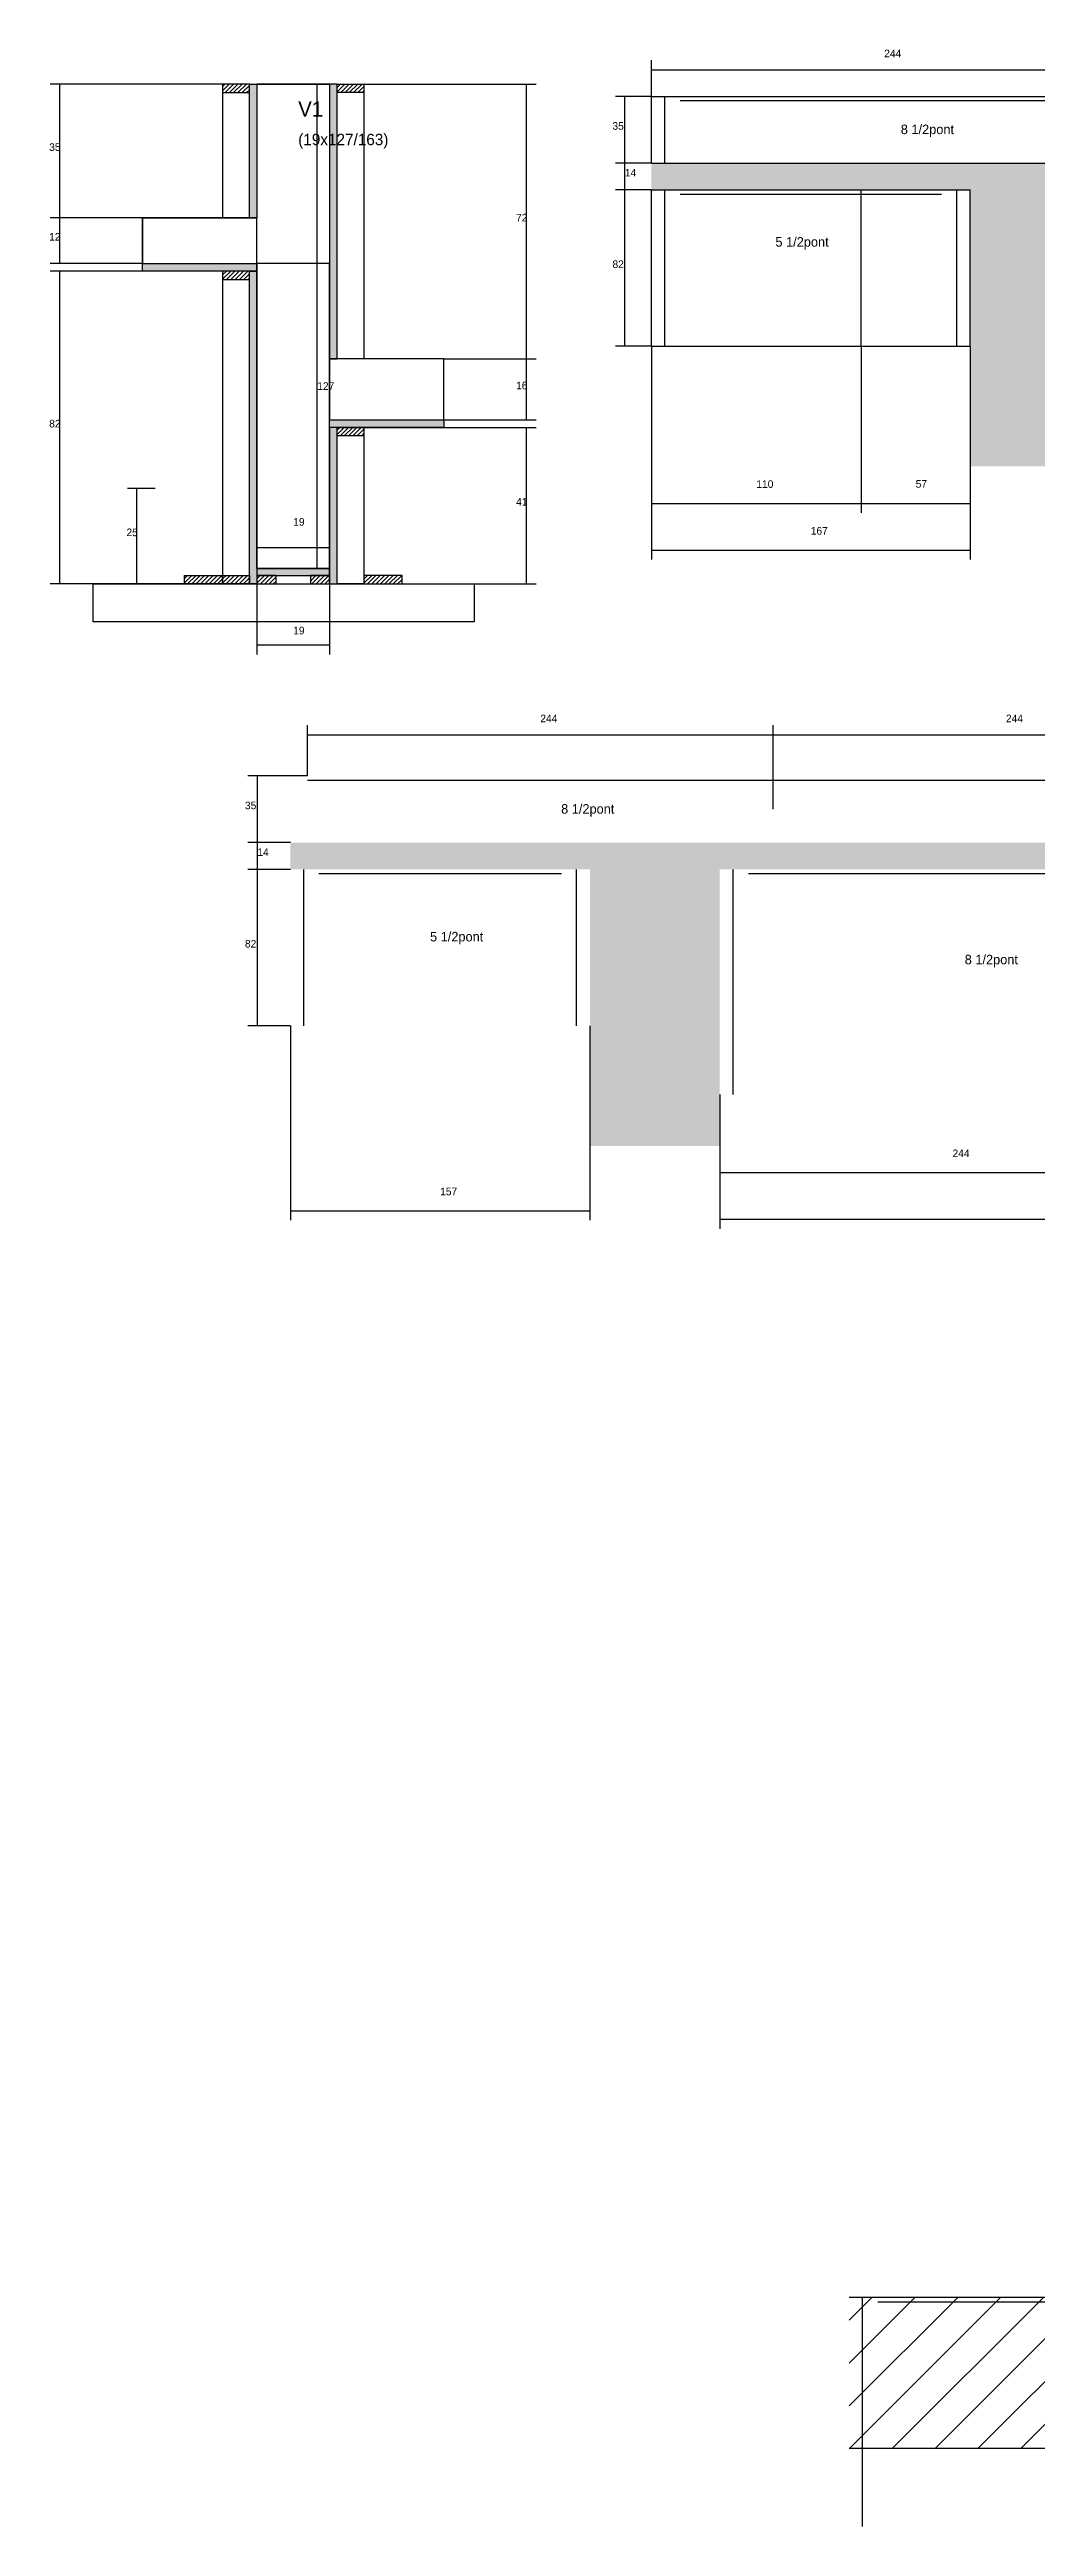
# Model space of a CAD drawing. Header units: metres. Extents: x -10318 to -5929, y 14219 to 15559.
# Drawn here: x -8749 to -8232, y 14260 to 15559 of the extents above; entities that cross this region are included whole.
import ezdxf

# ---------------------------------------------------------------- set-up
doc = ezdxf.new("R2010")
doc.units = ezdxf.units.M
for name, color, linetype in [('CONCRETO', 251, 'Continuous'), ('COTA', 4, 'Continuous'), ('Cota Seção (2x)', 4, 'Continuous'), ('Hachura', 253, 'Continuous'), ('Madeira', 126, 'Continuous'), ('NOMENCLATURA', 7, 'Continuous'), ('Painéis', 200, 'Continuous'), ('SARR_2.2x7', 40, 'Continuous'), ('Texto Seção', 7, 'Continuous')]:
    doc.layers.add(name, color=color, linetype=linetype)

msp = doc.modelspace()

# ---------------------------------------------------------------- hatches: boundary and pattern name
at = {"layer": 'COTA'}
h = msp.add_hatch(dxfattribs=at)
h.set_pattern_fill('AR-CONC', scale=0.03)
h.paths.add_polyline_path([(-8266.4, 15340), (-8198.4, 15340), (-8198.4, 15403), (-8198.4, 15485), (-7710.4, 15485), (-7466.4, 15485), (-7466.4, 15499), (-7701.4, 15499), (-8189.4, 15499), (-8433.4, 15499), (-8433.4, 15485), (-8266.4, 15485), (-8266.4, 15403)])
h = msp.add_hatch(dxfattribs=at)
h.set_pattern_fill('AR-CONC', scale=0.03)
h.paths.add_polyline_path([(-7971.6, 15152.7), (-7994.6, 15152.7), (-7994.6, 15142.7), (-8369.6, 15142.7), (-8609.6, 15142.7), (-8622.6, 15142.7), (-8622.6, 15128.7), (-8465.6, 15128.7), (-8465.6, 15046.7), (-8465.6, 14983.7), (-8397.6, 14983.7), (-8397.6, 15010.7), (-8397.6, 15128.7), (-7994.6, 15128.7), (-7994.6, 15010.7), (-7971.6, 15010.7), (-7971.6, 15046.7), (-7971.6, 15072.7), (-7467.1, 15072.7), (-7467.1, 15090.7), (-7971.6, 15090.7)])
at = {"layer": 'Hachura'}
h = msp.add_hatch(dxfattribs=at)
h.set_pattern_fill('ANSI31', scale=0.5)
h.paths.add_polyline_path([(-8658.1, 15540.4), (-8658.1, 15536), (-8658.1, 15536), (-8644.1, 15536), (-8644.1, 15536), (-8644.1, 15540.4), (-8644.1, 15540.4), (-8658.1, 15540.4)])
h = msp.add_hatch(color=8, dxfattribs=at)
h.dxf.hatch_style = 1
h.paths.add_polyline_path([(-8644.1, 15540.4), (-8640.1, 15540.4), (-8640.1, 15540.4), (-8640.1, 15470.4), (-8640.1, 15470.4), (-8644.1, 15470.4), (-8644.1, 15470.4), (-8644.1, 15540.4)])
h = msp.add_hatch(color=8, dxfattribs=at)
h.dxf.hatch_style = 1
h.paths.add_polyline_path([(-8598.1, 15540.4), (-8602.1, 15540.4), (-8602.1, 15396.4), (-8598.1, 15396.4)])
h = msp.add_hatch(dxfattribs=at)
h.set_pattern_fill('ANSI31', scale=0.5)
h.paths.add_polyline_path([(-8584.1, 15540.4), (-8584.1, 15536), (-8584.1, 15536), (-8598.1, 15536), (-8598.1, 15536), (-8598.1, 15540.4), (-8598.1, 15540.4), (-8584.1, 15540.4)])
h = msp.add_hatch(color=8, dxfattribs=at)
h.dxf.hatch_style = 1
h.paths.add_polyline_path([(-8700.1, 15442.4), (-8700.1, 15446.4), (-8700.1, 15446.4), (-8640.1, 15446.4), (-8640.1, 15446.4), (-8640.1, 15442.4), (-8640.1, 15442.4), (-8700.1, 15442.4)])
h = msp.add_hatch(dxfattribs=at)
h.set_pattern_fill('ANSI31', scale=0.5)
h.paths.add_polyline_path([(-8658.1, 15442.4), (-8658.1, 15438), (-8658.1, 15438), (-8644.1, 15438), (-8644.1, 15438), (-8644.1, 15442.4), (-8644.1, 15442.4), (-8658.1, 15442.4)])
h = msp.add_hatch(color=8, dxfattribs=at)
h.dxf.hatch_style = 1
h.paths.add_polyline_path([(-8644.1, 15442.4), (-8640.1, 15442.4), (-8640.1, 15442.4), (-8640.1, 15278.4), (-8640.1, 15278.4), (-8644.1, 15278.4), (-8644.1, 15278.4), (-8644.1, 15442.4)])
h = msp.add_hatch(color=8, dxfattribs=at)
h.dxf.hatch_style = 1
h.paths.add_polyline_path([(-8602.1, 15360.4), (-8602.1, 15364.4), (-8602.1, 15364.4), (-8542.1, 15364.4), (-8542.1, 15364.4), (-8542.1, 15360.4), (-8542.1, 15360.4), (-8602.1, 15360.4)])
h = msp.add_hatch(color=8, dxfattribs=at)
h.dxf.hatch_style = 1
h.paths.add_polyline_path([(-8598.1, 15360.4), (-8602.1, 15360.4), (-8602.1, 15278.4), (-8598.1, 15278.4)])
h = msp.add_hatch(dxfattribs=at)
h.set_pattern_fill('ANSI31', scale=0.5)
h.paths.add_polyline_path([(-8584.1, 15360.4), (-8584.1, 15356), (-8584.1, 15356), (-8598.1, 15356), (-8598.1, 15356), (-8598.1, 15360.4), (-8598.1, 15360.4), (-8584.1, 15360.4)])
h = msp.add_hatch(dxfattribs=at)
h.set_pattern_fill('ANSI31', scale=0.5)
h.paths.add_polyline_path([(-8678.1, 15278.4), (-8678.1, 15282.8), (-8678.1, 15282.8), (-8658.1, 15282.8), (-8658.1, 15282.8), (-8658.1, 15278.4), (-8658.1, 15278.4), (-8678.1, 15278.4)])
h = msp.add_hatch(dxfattribs=at)
h.set_pattern_fill('ANSI31', scale=0.5)
h.paths.add_polyline_path([(-8658.1, 15278.4), (-8658.1, 15282.8), (-8658.1, 15282.8), (-8644.1, 15282.8), (-8644.1, 15282.8), (-8644.1, 15278.4), (-8644.1, 15278.4), (-8658.1, 15278.4)])
h = msp.add_hatch(color=8, dxfattribs=at)
h.dxf.hatch_style = 1
h.paths.add_polyline_path([(-8602.1, 15282.8), (-8602.1, 15286.4), (-8602.1, 15286.4), (-8640.1, 15286.4), (-8640.1, 15286.4), (-8640.1, 15282.8), (-8640.1, 15282.8), (-8602.1, 15282.8)])
h = msp.add_hatch(dxfattribs=at)
h.set_pattern_fill('ANSI31', scale=0.5)
h.paths.add_polyline_path([(-8630.1, 15278.4), (-8630.1, 15282.8), (-8630.1, 15282.8), (-8640.1, 15282.8), (-8640.1, 15282.8), (-8640.1, 15278.4), (-8640.1, 15278.4), (-8630.1, 15278.4)])
h = msp.add_hatch(dxfattribs=at)
h.set_pattern_fill('ANSI31', scale=0.5)
h.paths.add_polyline_path([(-8602.1, 15278.4), (-8602.1, 15282.8), (-8602.1, 15282.8), (-8612.1, 15282.8), (-8612.1, 15282.8), (-8612.1, 15278.4), (-8612.1, 15278.4), (-8602.1, 15278.4)])
h = msp.add_hatch(dxfattribs=at)
h.set_pattern_fill('ANSI31', scale=0.5)
h.paths.add_polyline_path([(-8564.1, 15278.4), (-8564.1, 15282.8), (-8564.1, 15282.8), (-8584.1, 15282.8), (-8584.1, 15282.8), (-8584.1, 15278.4), (-8584.1, 15278.4), (-8564.1, 15278.4)])
h = msp.add_hatch(dxfattribs=at)
h.set_pattern_fill('ANSI31', scale=5)
h.paths.add_polyline_path([(-8085.7, 14300.8), (-8085.7, 14379.8), (-8329.7, 14379.8), (-8329.7, 14300.8)])

# ---------------------------------------------------------------- linework, layer by layer
at = {"layer": 'CONCRETO'}
for points in [[(-8602.1, 15540.4), (-8640.1, 15540.4)], [(-8700.1, 15446.4), (-8700.1, 15470.4), (-8640.1, 15470.4)], [(-8602.1, 15360.4), (-8602.1, 15286.4), (-8640.1, 15286.4), (-8640.1, 15446.4)], [(-8542.1, 15364.4), (-8542.1, 15396.4), (-8602.1, 15396.4)]]:
    msp.add_lwpolyline(points, dxfattribs=at)
for points in [[(-8640.1, 15540.4), (-8602.1, 15540.4), (-8602.1, 15540.4), (-8640.1, 15540.4)], [(-8700.1, 15446.4), (-8640.1, 15446.4), (-8640.1, 15470.4), (-8700.1, 15470.4)], [(-8640.1, 15286.4), (-8602.1, 15286.4), (-8602.1, 15446.4), (-8640.1, 15446.4)], [(-8602.1, 15364.4), (-8542.1, 15364.4), (-8542.1, 15396.4), (-8602.1, 15396.4)]]:
    msp.add_lwpolyline(points, close=True, dxfattribs=at)
at = {"layer": 'COTA'}
for p, q in [((-8433.4, 15516.5), (-8433.4, 15553)), ((-8433.4, 15548), (-8189.4, 15548)), ((-8658.1, 15540.4), (-8748.5, 15540.4)), ((-8743.5, 15470.4), (-8743.5, 15540.4)), ((-8584.1, 15540.4), (-8493.8, 15540.4)), ((-8498.8, 15396.4), (-8498.8, 15540.4)), ((-8433.4, 15534), (-8452.3, 15534)), ((-8447.3, 15499), (-8447.3, 15534)), ((-8433.4, 15499), (-8452.3, 15499)), ((-8433.4, 15499), (-8452.3, 15499)), ((-8447.3, 15485), (-8447.3, 15499)), ((-8433.4, 15485), (-8452.3, 15485)), ((-8433.4, 15485), (-8452.3, 15485)), ((-8447.3, 15403), (-8447.3, 15485)), ((-8700.1, 15470.4), (-8748.5, 15470.4)), ((-8700.1, 15470.4), (-8748.5, 15470.4)), ((-8743.5, 15446.4), (-8743.5, 15470.4)), ((-8700.1, 15446.4), (-8748.5, 15446.4)), ((-8700.1, 15442.4), (-8748.5, 15442.4)), ((-8743.5, 15278.4), (-8743.5, 15442.4)), ((-8542.1, 15396.4), (-8493.8, 15396.4)), ((-8542.1, 15396.4), (-8493.8, 15396.4)), ((-8498.8, 15364.4), (-8498.8, 15396.4)), ((-8433.4, 15403), (-8452.3, 15403)), ((-8433.4, 15403), (-8433.4, 15315.6)), ((-8433.4, 15403), (-8433.4, 15291.1)), ((-8323.4, 15403), (-8323.4, 15315.6)), ((-8323.4, 15403), (-8323.4, 15315.6)), ((-8266.4, 15403), (-8266.4, 15315.6)), ((-8266.4, 15403), (-8266.4, 15291.1)), ((-8542.1, 15364.4), (-8493.8, 15364.4)), ((-8584.1, 15360.4), (-8493.8, 15360.4)), ((-8498.8, 15278.4), (-8498.8, 15360.4)), ((-8693.4, 15328.4), (-8708, 15328.4)), ((-8703, 15278.4), (-8703, 15328.4)), ((-8433.4, 15320.6), (-8323.4, 15320.6)), ((-8323.4, 15320.6), (-8266.4, 15320.6)), ((-8433.4, 15296.1), (-8266.4, 15296.1)), ((-8678.1, 15278.4), (-8748.5, 15278.4)), ((-8678.1, 15278.4), (-8708, 15278.4)), ((-8640.1, 15278.4), (-8640.1, 15241.4)), ((-8602.1, 15278.4), (-8602.1, 15241.4)), ((-8564.1, 15278.4), (-8493.8, 15278.4)), ((-8640.1, 15246.4), (-8602.1, 15246.4)), ((-8613.6, 15177.7), (-8613.6, 15204.3)), ((-8613.6, 15199.3), (-8369.6, 15199.3)), ((-8369.6, 15160.2), (-8369.6, 15204.3)), ((-8369.6, 15175.5), (-8369.6, 15204.3)), ((-8369.6, 15199.3), (-8125.6, 15199.3)), ((-8613.6, 15177.7), (-8644.9, 15177.7)), ((-8639.9, 15142.7), (-8639.9, 15177.7)), ((-8622.6, 15142.7), (-8644.9, 15142.7)), ((-8622.6, 15142.7), (-8644.9, 15142.7)), ((-8639.9, 15128.7), (-8639.9, 15142.7)), ((-8622.6, 15128.7), (-8644.9, 15128.7)), ((-8622.6, 15128.7), (-8644.9, 15128.7)), ((-8639.9, 15046.7), (-8639.9, 15128.7)), ((-8622.6, 15046.7), (-8644.9, 15046.7)), ((-8622.6, 15046.7), (-8622.6, 14944.7)), ((-8465.6, 15046.7), (-8465.6, 14944.7)), ((-8397.6, 15010.7), (-8397.6, 14964.7)), ((-8397.6, 15010.7), (-8397.6, 14940.2)), ((-8397.6, 14969.7), (-8153.6, 14969.7)), ((-8622.6, 14949.7), (-8465.6, 14949.7)), ((-8397.6, 14945.2), (-7994.6, 14945.2))]:
    msp.add_line(p, q, dxfattribs=at)
at = {"layer": 'Cota Seção (2x)'}
for p, q in [((-8640.1, 15540.4), (-8603.5, 15540.4)), ((-8608.5, 15286.4), (-8608.5, 15540.4)), ((-8640.1, 15286.4), (-8640.1, 15302.4)), ((-8602.1, 15286.4), (-8602.1, 15302.4)), ((-8640.1, 15297.4), (-8602.1, 15297.4)), ((-8640.4, 15286.4), (-8603.5, 15286.4))]:
    msp.add_line(p, q, dxfattribs=at)
at = {"layer": 'Madeira'}
for points in [[(-8658.1, 15540.4), (-8658.1, 15536), (-8644.1, 15536), (-8644.1, 15540.4)], [(-8658.1, 15470.4), (-8644.1, 15470.4), (-8644.1, 15540.4), (-8658.1, 15540.4)], [(-8584.1, 15540.4), (-8584.1, 15536), (-8598.1, 15536), (-8598.1, 15540.4)], [(-8584.1, 15396.4), (-8598.1, 15396.4), (-8598.1, 15540.4), (-8584.1, 15540.4)], [(-8658.1, 15442.4), (-8658.1, 15438), (-8644.1, 15438), (-8644.1, 15442.4)], [(-8658.1, 15278.4), (-8644.1, 15278.4), (-8644.1, 15442.4), (-8658.1, 15442.4)], [(-8584.1, 15360.4), (-8584.1, 15356), (-8598.1, 15356), (-8598.1, 15360.4)], [(-8584.1, 15278.4), (-8598.1, 15278.4), (-8598.1, 15360.4), (-8584.1, 15360.4)], [(-8526.3, 15258.4), (-8725.9, 15258.4), (-8725.9, 15278.4), (-8526.3, 15278.4)], [(-8678.1, 15278.4), (-8678.1, 15282.8), (-8658.1, 15282.8), (-8658.1, 15278.4)], [(-8658.1, 15278.4), (-8658.1, 15282.8), (-8644.1, 15282.8), (-8644.1, 15278.4)], [(-8630.1, 15278.4), (-8630.1, 15282.8), (-8640.1, 15282.8), (-8640.1, 15278.4)], [(-8602.1, 15278.4), (-8602.1, 15282.8), (-8612.1, 15282.8), (-8612.1, 15278.4)], [(-8564.1, 15278.4), (-8564.1, 15282.8), (-8584.1, 15282.8), (-8584.1, 15278.4)]]:
    msp.add_lwpolyline(points, close=True, dxfattribs=at)
at = {"layer": 'Painéis'}
for p, q in [((-8433.4, 15534), (-8189.4, 15534)), ((-8433.4, 15499), (-8433.4, 15534)), ((-8433.4, 15499), (-8189.4, 15499)), ((-8433.4, 15485), (-8266.4, 15485)), ((-8433.4, 15403), (-8433.4, 15485)), ((-8323.4, 15403), (-8323.4, 15485)), ((-8266.4, 15403), (-8266.4, 15485)), ((-8700.1, 15446.4), (-8640.1, 15446.4)), ((-8433.4, 15403), (-8266.4, 15403))]:
    msp.add_line(p, q, dxfattribs=at)
for points in [[(-8644.1, 15540.4), (-8640.1, 15540.4), (-8640.1, 15470.4), (-8644.1, 15470.4)], [(-8598.1, 15540.4), (-8602.1, 15540.4), (-8602.1, 15396.4), (-8598.1, 15396.4)], [(-8700.1, 15442.4), (-8700.1, 15446.4), (-8640.1, 15446.4), (-8640.1, 15442.4)], [(-8644.1, 15442.4), (-8640.1, 15442.4), (-8640.1, 15278.4), (-8644.1, 15278.4)], [(-8602.1, 15360.4), (-8602.1, 15364.4), (-8542.1, 15364.4), (-8542.1, 15360.4)], [(-8598.1, 15360.4), (-8602.1, 15360.4), (-8602.1, 15278.4), (-8598.1, 15278.4)], [(-8602.1, 15282.8), (-8602.1, 15286.4), (-8640.1, 15286.4), (-8640.1, 15282.8)]]:
    msp.add_lwpolyline(points, close=True, dxfattribs=at)
for points in [[(-7861.7, 14379.8), (-8329.7, 14379.8)], [(-8329.7, 14300.8), (-7617.7, 14300.8)]]:
    msp.add_lwpolyline(points, dxfattribs=at)
at = {"layer": 'SARR_2.2x7'}
for p, q in [((-8426.4, 15499), (-8426.4, 15534)), ((-8418.4, 15531.8), (-8189.4, 15531.8)), ((-8426.4, 15403), (-8426.4, 15485)), ((-8418.4, 15482.8), (-8323.4, 15482.8)), ((-8323.4, 15482.8), (-8281.4, 15482.8)), ((-8273.4, 15403), (-8273.4, 15485)), ((-8613.6, 15175.5), (-8369.6, 15175.5)), ((-8369.6, 15175.5), (-8125.6, 15175.5)), ((-8615.6, 15046.7), (-8615.6, 15128.7)), ((-8607.6, 15126.5), (-8480.6, 15126.5)), ((-8472.6, 15046.7), (-8472.6, 15128.7)), ((-8390.6, 15010.7), (-8390.6, 15128.7)), ((-8382.6, 15126.5), (-8153.6, 15126.5)), ((-8322.7, 14300.8), (-8322.7, 14379.8)), ((-8314.7, 14377.6), (-8085.7, 14377.6)), ((-8322.7, 14259.8), (-8322.7, 14300.8))]:
    msp.add_line(p, q, dxfattribs=at)

# ---------------------------------------------------------------- texts
at = {"layer": 'COTA'}
for s, p in [('244', (-8311.4, 15554.5)), ('35', (-8453.8, 15516.5)), ('35', (-8749, 15505.4)), ('14', (-8447.3, 15492)), ('72', (-8504.3, 15468.4)), ('12', (-8749, 15458.4)), ('82', (-8453.8, 15444)), ('16', (-8504.3, 15380.4)), ('82', (-8749, 15360.4)), ('110', (-8378.4, 15328.7)), ('57', (-8294.9, 15328.8)), ('41', (-8504.3, 15319.4)), ('25', (-8708.5, 15303.4)), ('167', (-8349.9, 15304.2)), ('19', (-8621.1, 15251.9)), ('244', (-8491.6, 15205.8)), ('244', (-8247.6, 15205.8)), ('35', (-8646.4, 15160.2)), ('14', (-8639.9, 15135.7)), ('82', (-8646.4, 15087.7)), ('244', (-8275.6, 14977.8)), ('157', (-8544.1, 14957.8))]:
    msp.add_text(s, height=4, dxfattribs=at).set_placement(p)
at = {"layer": 'Cota Seção (2x)'}
for s, p in [('127', (-8608.5, 15380.1)), ('19', (-8621.1, 15308.9))]:
    msp.add_text(s, height=4, dxfattribs=at).set_placement(p)
at = {"layer": 'NOMENCLATURA'}
for s, p in [('8 1/2pont', (-8302.7, 15514.2)), ('5 1/2pont', (-8368.4, 15455.2)), ('8 1/2pont', (-8480.7, 15157.9)), ('5 1/2pont', (-8549.4, 15090.9)), ('8 1/2pont', (-8269.2, 15078.9))]:
    msp.add_text(s, height=5, dxfattribs=at).set_placement(p)
at = {"layer": 'Texto Seção'}
for s, height, p in [('V1', 8, (-8618.5, 15523.4)), ('(19x127/163)', 6, (-8618.5, 15508.4))]:
    msp.add_text(s, height=height, dxfattribs=at).set_placement(p)

doc.saveas('drawing.dxf')
